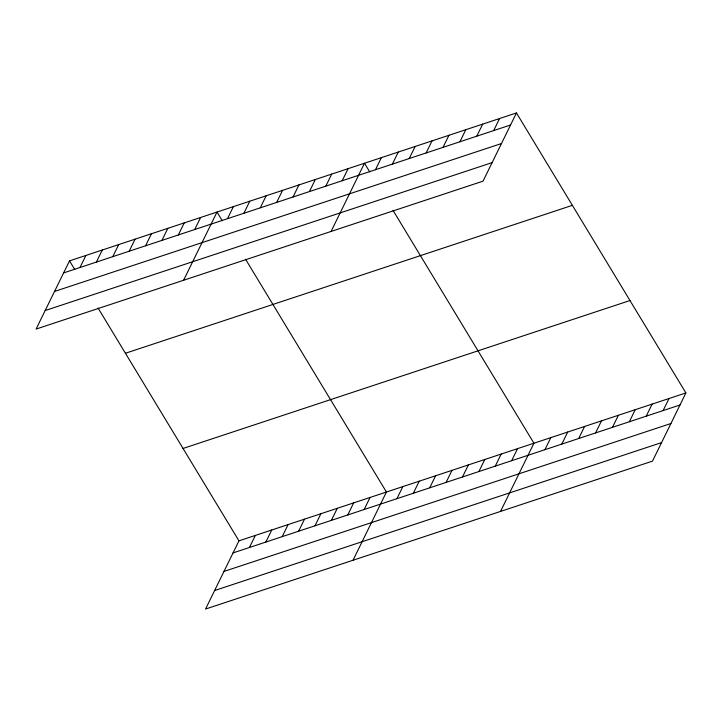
<?xml version="1.0" encoding="UTF-8"?>
<svg xmlns="http://www.w3.org/2000/svg" width="722" height="722" viewBox="0 0 722 722"><rect width="100%" height="100%" fill="white"/><g stroke="black" fill="none" stroke-linecap="round" stroke-linejoin="round"><path stroke-width="1.08" d="M516.456 112.948L69.511 260.868L36.1 329.07L483.045 181.15L516.456 112.948L685.9 392.93L652.489 461.132L205.544 609.052L238.955 540.85L685.9 392.93M79.989 267.501L85.9 255.444M96.378 262.077L102.289 250.02M112.767 256.653L118.679 244.596M129.157 251.229L135.068 239.172M145.546 245.805L151.449 233.748M161.936 240.381L167.838 228.323M178.325 234.957L184.227 222.899M194.705 229.533L200.617 217.475M183.596 280.253L217.006 212.051L222.25 220.715M227.484 218.685L233.396 206.627M243.874 213.261L249.785 201.203M260.263 207.837L266.165 195.779M276.652 202.413L282.555 190.355M293.033 196.989L298.944 184.931M309.422 191.565L315.333 179.507M325.812 186.15L331.723 174.083M342.201 180.726L348.112 168.659M331.082 231.437L364.493 163.235L369.736 171.899M375.476 169.706L381.378 157.649M392.362 164.12L398.264 152.062M409.239 158.533L415.15 146.476M426.124 152.947L432.036 140.889M443.01 147.36L448.922 135.294M249.433 547.493L255.344 535.426M459.896 141.765L465.807 129.707M265.822 542.069L271.734 530.002M476.782 136.178L482.693 124.121M282.212 536.645L288.114 524.578M493.667 130.592L499.57 118.534M298.601 531.221L304.503 519.154M314.991 525.797L320.893 513.73M331.371 520.372L337.282 508.306M347.76 514.948L353.672 502.882M364.15 509.524L370.061 497.458M353.031 560.245L386.45 492.034L245.543 259.216M396.929 498.676L402.831 486.61M413.318 493.252L419.22 481.186M429.698 487.828L435.61 475.762M446.088 482.404L451.999 470.347M462.477 476.98L468.388 464.923M478.867 471.556L484.778 459.499M495.256 466.132L501.158 454.075M511.645 460.708L517.548 448.651M500.526 511.429L533.937 443.227L393.039 210.4M544.911 449.698L550.823 437.631M561.797 444.102L567.709 432.045M578.683 438.516L584.594 426.458M595.569 432.929L601.48 420.872M612.455 427.343L618.366 415.285M629.34 421.756L635.243 409.69M646.226 416.161L652.128 404.103M663.112 410.574L669.014 398.517M63.608 272.925L510.553 125.005M54.529 291.453L501.474 143.534M45.179 310.541L492.124 162.621M125.429 353.266L572.375 205.337M183.036 448.461L629.981 300.532M233.044 552.917L679.989 404.988M223.973 571.436L670.918 423.516M214.614 590.533L661.56 442.604M69.511 260.868L74.754 269.532M98.057 308.023L238.955 540.85"/></g></svg>
